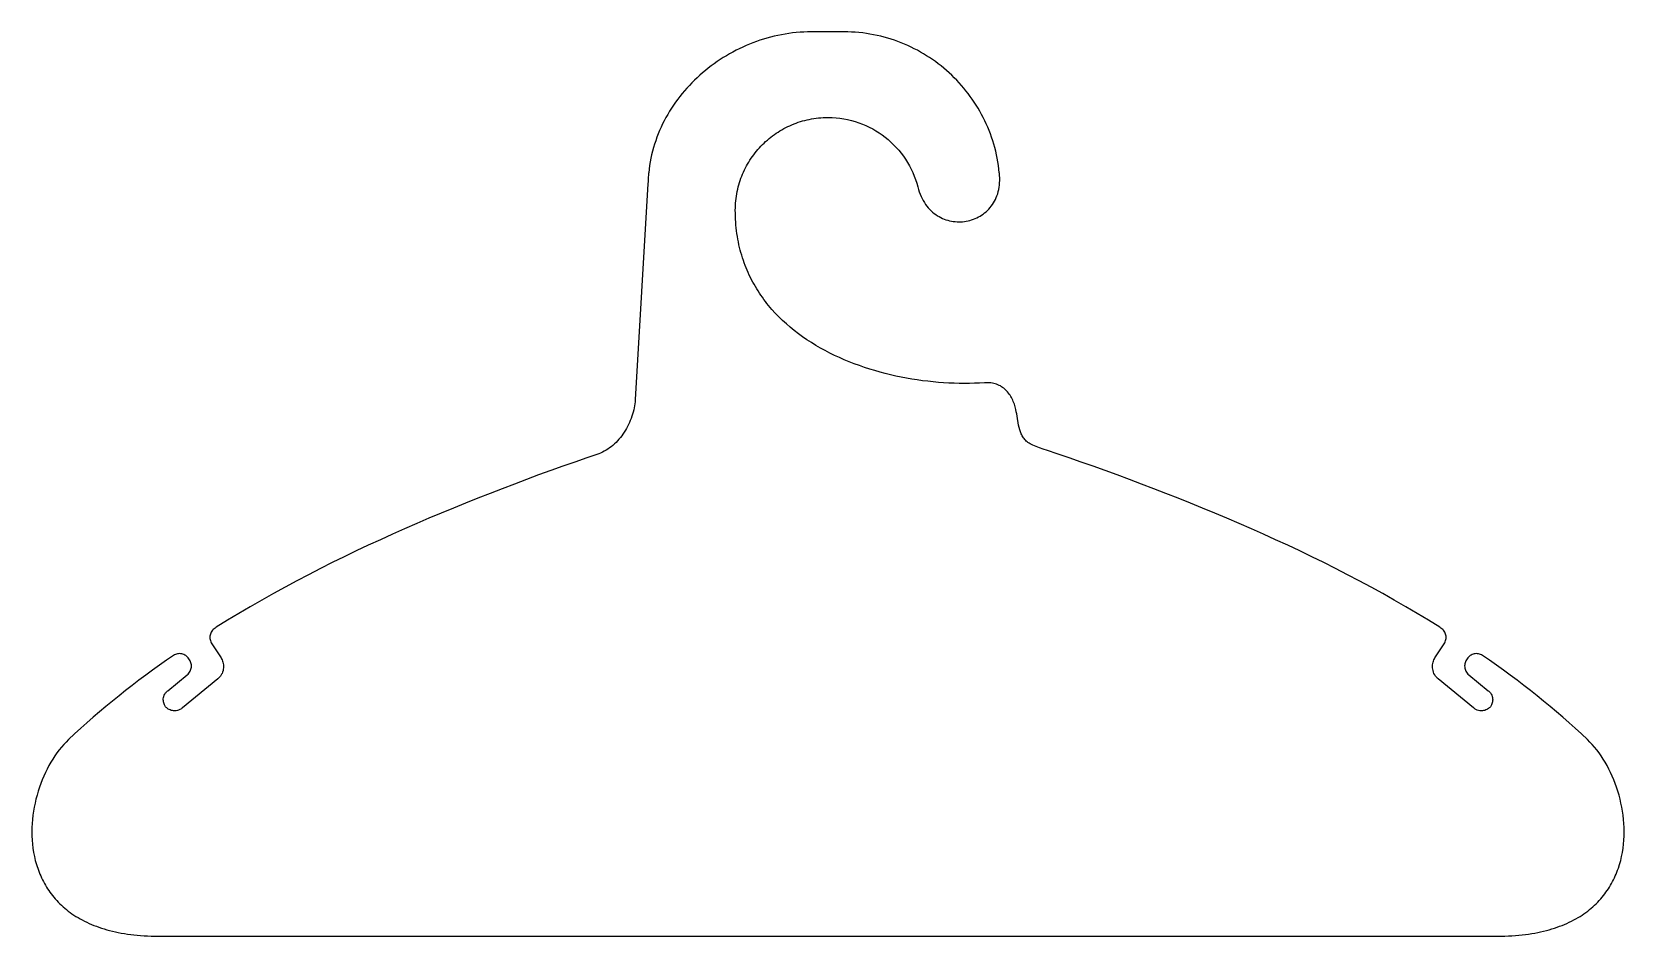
# Model space of a CAD drawing. Extents: x 27 to 2943, y 104 to 2866.
# Drawn here: x 2571.7 to 2851.7, y 2613.8 to 2772.8 of the extents above; entities that cross this region are included whole.
import ezdxf

# ---------------------------------------------------------------- set-up
doc = ezdxf.new("R2010")
doc.units = 0
doc.layers.add('IMPORT_-_HANGER_PACK_EPS', color=18, linetype='CONTINUOUS')

msp = doc.modelspace()

# ---------------------------------------------------------------- linework, layer by layer
at = {"layer": 'IMPORT_-_HANGER_PACK_EPS'}
msp.add_lwpolyline([(2741.88, 2748.01), (2741.92, 2748.02), (2741.87, 2748.02), (2741.8, 2748.67), (2741.72, 2749.32), (2741.62, 2749.95), (2741.5, 2750.59), (2741.37, 2751.22), (2741.23, 2751.84), (2741.07, 2752.46), (2740.9, 2753.07), (2740.71, 2753.68), (2740.51, 2754.28), (2740.3, 2754.87), (2740.07, 2755.46), (2739.83, 2756.04), (2739.58, 2756.62), (2739.32, 2757.19), (2739.04, 2757.75), (2738.75, 2758.3), (2738.45, 2758.85), (2738.13, 2759.39), (2737.8, 2759.92), (2737.47, 2760.44), (2737.12, 2760.96), (2736.76, 2761.46), (2736.39, 2761.96), (2736, 2762.45), (2735.61, 2762.93), (2735.21, 2763.41), (2734.79, 2763.87), (2734.37, 2764.32), (2733.94, 2764.76), (2733.49, 2765.2), (2733.04, 2765.62), (2732.58, 2766.04), (2732.11, 2766.44), (2731.62, 2766.83), (2731.13, 2767.21), (2730.64, 2767.58), (2730.13, 2767.94), (2729.61, 2768.29), (2729.09, 2768.63), (2728.56, 2768.96), (2728.02, 2769.27), (2727.47, 2769.57), (2726.92, 2769.86), (2726.36, 2770.14), (2725.79, 2770.41), (2725.21, 2770.66), (2724.63, 2770.9), (2724.04, 2771.12), (2723.45, 2771.34), (2722.85, 2771.54), (2722.24, 2771.72), (2721.63, 2771.89), (2721.01, 2772.05), (2720.39, 2772.2), (2719.76, 2772.32), (2719.12, 2772.44), (2718.49, 2772.54), (2717.84, 2772.63), (2717.19, 2772.7), (2716.54, 2772.75), (2715.89, 2772.79), (2715.23, 2772.81), (2714.56, 2772.82), (2708.81, 2772.82), (2708.14, 2772.81), (2707.48, 2772.79), (2706.82, 2772.75), (2706.16, 2772.7), (2705.51, 2772.63), (2704.85, 2772.54), (2704.2, 2772.44), (2703.56, 2772.32), (2702.92, 2772.2), (2702.28, 2772.05), (2701.64, 2771.89), (2701.01, 2771.72), (2700.39, 2771.54), (2699.76, 2771.34), (2699.15, 2771.12), (2698.54, 2770.9), (2697.93, 2770.66), (2697.33, 2770.41), (2696.74, 2770.14), (2696.15, 2769.86), (2695.57, 2769.57), (2695, 2769.27), (2694.43, 2768.96), (2693.87, 2768.63), (2693.32, 2768.29), (2692.78, 2767.94), (2692.24, 2767.58), (2691.71, 2767.21), (2691.19, 2766.83), (2690.68, 2766.44), (2690.18, 2766.04), (2689.69, 2765.62), (2689.2, 2765.2), (2688.73, 2764.76), (2688.27, 2764.32), (2687.81, 2763.87), (2687.37, 2763.41), (2686.94, 2762.93), (2686.51, 2762.45), (2686.1, 2761.96), (2685.7, 2761.46), (2685.32, 2760.96), (2684.94, 2760.44), (2684.58, 2759.92), (2684.22, 2759.39), (2683.88, 2758.85), (2683.56, 2758.3), (2683.25, 2757.75), (2682.95, 2757.19), (2682.66, 2756.62), (2682.39, 2756.04), (2682.13, 2755.46), (2681.88, 2754.87), (2681.65, 2754.28), (2681.44, 2753.68), (2681.24, 2753.07), (2681.05, 2752.46), (2680.88, 2751.84), (2680.73, 2751.22), (2680.59, 2750.59), (2680.47, 2749.95), (2680.37, 2749.32), (2680.28, 2748.67), (2680.21, 2748.02), (2680.2, 2748.02), (2680.19, 2747.89), (2680.13, 2746.98), (2680.1, 2746.53), (2680.09, 2746.07), (2677.84, 2708.14), (2677.81, 2707.78), (2677.77, 2707.42), (2677.71, 2707.05), (2677.65, 2706.68), (2677.57, 2706.32), (2677.47, 2705.95), (2677.37, 2705.58), (2677.25, 2705.22), (2677.12, 2704.85), (2676.98, 2704.49), (2676.83, 2704.13), (2676.66, 2703.78), (2676.49, 2703.43), (2676.3, 2703.09), (2676.11, 2702.75), (2675.9, 2702.42), (2675.69, 2702.09), (2675.46, 2701.78), (2675.23, 2701.47), (2674.98, 2701.18), (2674.73, 2700.89), (2674.47, 2700.62), (2674.2, 2700.35), (2673.92, 2700.1), (2673.64, 2699.86), (2673.34, 2699.64), (2673.04, 2699.43), (2672.73, 2699.24), (2672.41, 2699.06), (2672.09, 2698.9), (2671.76, 2698.75), (2671.43, 2698.63), (2669.33, 2697.91), (2667.22, 2697.17), (2665.11, 2696.42), (2662.99, 2695.66), (2660.86, 2694.89), (2658.73, 2694.1), (2656.59, 2693.3), (2654.45, 2692.48), (2652.31, 2691.65), (2650.17, 2690.81), (2648.02, 2689.95), (2645.87, 2689.08), (2643.73, 2688.19), (2641.58, 2687.29), (2639.44, 2686.37), (2637.3, 2685.43), (2635.16, 2684.48), (2633.03, 2683.51), (2630.91, 2682.53), (2628.79, 2681.53), (2626.68, 2680.51), (2624.57, 2679.48), (2622.48, 2678.42), (2620.39, 2677.35), (2618.32, 2676.26), (2616.26, 2675.16), (2614.21, 2674.03), (2612.17, 2672.89), (2610.15, 2671.73), (2608.14, 2670.55), (2606.15, 2669.35), (2604.17, 2668.13), (2603.96, 2667.98), (2603.79, 2667.86), (2603.64, 2667.73), (2603.51, 2667.58), (2603.39, 2667.43), (2603.29, 2667.26), (2603.21, 2667.09), (2603.15, 2666.9), (2603.1, 2666.72), (2603.07, 2666.53), (2603.06, 2666.34), (2603.06, 2666.14), (2603.09, 2665.95), (2603.13, 2665.76), (2603.2, 2665.57), (2603.28, 2665.39), (2603.38, 2665.22), (2605.01, 2662.71), (2605.1, 2662.54), (2605.19, 2662.36), (2605.27, 2662.16), (2605.33, 2661.95), (2605.38, 2661.72), (2605.42, 2661.48), (2605.44, 2661.24), (2605.43, 2660.99), (2605.41, 2660.73), (2605.36, 2660.48), (2605.29, 2660.22), (2605.19, 2659.97), (2605.12, 2659.85), (2605.06, 2659.73), (2604.98, 2659.61), (2604.9, 2659.49), (2604.8, 2659.38), (2604.7, 2659.27), (2604.59, 2659.16), (2604.47, 2659.06), (2598.26, 2653.96), (2598.14, 2653.87), (2598.03, 2653.79), (2597.79, 2653.65), (2597.56, 2653.55), (2597.33, 2653.48), (2597.11, 2653.44), (2596.89, 2653.42), (2596.67, 2653.43), (2596.46, 2653.45), (2596.27, 2653.5), (2596.08, 2653.56), (2595.9, 2653.64), (2595.74, 2653.72), (2595.6, 2653.82), (2595.47, 2653.92), (2595.36, 2654.02), (2595.27, 2654.13), (2595.2, 2654.23), (2595.13, 2654.35), (2595.06, 2654.49), (2595, 2654.64), (2594.94, 2654.8), (2594.9, 2654.97), (2594.87, 2655.16), (2594.86, 2655.35), (2594.86, 2655.55), (2594.89, 2655.75), (2594.94, 2655.95), (2595.02, 2656.16), (2595.12, 2656.36), (2595.26, 2656.57), (2595.34, 2656.66), (2595.43, 2656.76), (2595.53, 2656.86), (2595.64, 2656.95), (2599.06, 2659.76), (2599.21, 2659.89), (2599.34, 2660.04), (2599.46, 2660.2), (2599.56, 2660.37), (2599.64, 2660.55), (2599.71, 2660.73), (2599.76, 2660.91), (2599.79, 2661.1), (2599.8, 2661.3), (2599.79, 2661.49), (2599.76, 2661.68), (2599.72, 2661.87), (2599.66, 2662.05), (2599.58, 2662.23), (2599.48, 2662.4), (2599.36, 2662.57), (2599.24, 2662.73), (2599.11, 2662.88), (2598.96, 2663.01), (2598.81, 2663.12), (2598.64, 2663.22), (2598.47, 2663.31), (2598.3, 2663.37), (2598.11, 2663.42), (2597.93, 2663.45), (2597.74, 2663.47), (2597.55, 2663.46), (2597.36, 2663.44), (2597.17, 2663.4), (2596.98, 2663.34), (2596.8, 2663.26), (2596.63, 2663.17), (2595.4, 2662.31), (2594.18, 2661.44), (2592.97, 2660.57), (2591.77, 2659.68), (2590.58, 2658.79), (2589.4, 2657.89), (2588.23, 2656.98), (2587.07, 2656.06), (2585.92, 2655.13), (2584.78, 2654.19), (2583.65, 2653.24), (2582.53, 2652.28), (2581.43, 2651.31), (2580.34, 2650.34), (2579.25, 2649.35), (2578.19, 2648.35), (2577.76, 2647.93), (2577.34, 2647.49), (2576.93, 2647.02), (2576.54, 2646.53), (2576.15, 2646.02), (2575.78, 2645.49), (2575.42, 2644.94), (2575.08, 2644.37), (2574.74, 2643.78), (2574.43, 2643.18), (2574.12, 2642.57), (2573.84, 2641.93), (2573.56, 2641.29), (2573.31, 2640.63), (2573.07, 2639.96), (2572.85, 2639.28), (2572.65, 2638.6), (2572.46, 2637.9), (2572.3, 2637.19), (2572.16, 2636.48), (2572.03, 2635.77), (2571.93, 2635.05), (2571.85, 2634.32), (2571.79, 2633.6), (2571.76, 2632.87), (2571.74, 2632.14), (2571.75, 2631.41), (2571.79, 2630.68), (2571.85, 2629.96), (2571.94, 2629.24), (2572.05, 2628.52), (2572.19, 2627.81), (2572.35, 2627.11), (2572.54, 2626.41), (2572.65, 2626.06), (2572.77, 2625.72), (2572.89, 2625.38), (2573.02, 2625.04), (2573.15, 2624.7), (2573.3, 2624.37), (2573.45, 2624.04), (2573.61, 2623.71), (2573.77, 2623.39), (2573.95, 2623.06), (2574.13, 2622.75), (2574.32, 2622.43), (2574.51, 2622.12), (2574.72, 2621.81), (2574.93, 2621.51), (2575.15, 2621.21), (2575.38, 2620.91), (2575.62, 2620.62), (2575.87, 2620.34), (2576.12, 2620.05), (2576.39, 2619.78), (2576.66, 2619.5), (2576.94, 2619.23), (2577.23, 2618.97), (2577.53, 2618.71), (2577.83, 2618.46), (2578.15, 2618.21), (2578.47, 2617.97), (2578.8, 2617.73), (2579.15, 2617.5), (2579.5, 2617.27), (2579.86, 2617.05), (2580.23, 2616.84), (2580.61, 2616.63), (2581, 2616.43), (2581.4, 2616.23), (2581.8, 2616.04), (2582.22, 2615.86), (2582.65, 2615.69), (2583.09, 2615.52), (2583.53, 2615.36), (2583.99, 2615.2), (2584.46, 2615.06), (2584.93, 2614.92), (2585.42, 2614.78), (2585.92, 2614.66), (2586.43, 2614.54), (2586.94, 2614.43), (2587.47, 2614.33), (2588.01, 2614.24), (2588.56, 2614.16), (2589.12, 2614.08), (2589.69, 2614.01), (2590.27, 2613.95), (2590.86, 2613.9), (2591.47, 2613.86), (2592.08, 2613.83), (2592.7, 2613.81), (2593.34, 2613.79), (2593.99, 2613.79), (2744.51, 2613.79), (2744.51, 2613.79), (2829.5, 2613.79), (2830.14, 2613.79), (2830.78, 2613.81), (2831.41, 2613.83), (2832.02, 2613.86), (2832.62, 2613.9), (2833.21, 2613.95), (2833.8, 2614.01), (2834.37, 2614.08), (2834.93, 2614.16), (2835.48, 2614.24), (2836.01, 2614.33), (2836.54, 2614.43), (2837.06, 2614.54), (2837.57, 2614.66), (2838.06, 2614.78), (2838.55, 2614.92), (2839.03, 2615.06), (2839.5, 2615.2), (2839.95, 2615.36), (2840.4, 2615.52), (2840.84, 2615.69), (2841.26, 2615.86), (2841.68, 2616.04), (2842.09, 2616.23), (2842.49, 2616.43), (2842.88, 2616.63), (2843.26, 2616.84), (2843.63, 2617.05), (2843.99, 2617.27), (2844.34, 2617.5), (2844.68, 2617.73), (2845.01, 2617.97), (2845.34, 2618.21), (2845.65, 2618.46), (2845.96, 2618.71), (2846.26, 2618.97), (2846.55, 2619.23), (2846.83, 2619.5), (2847.1, 2619.78), (2847.36, 2620.05), (2847.62, 2620.34), (2847.86, 2620.62), (2848.1, 2620.91), (2848.33, 2621.21), (2848.55, 2621.51), (2848.77, 2621.81), (2848.97, 2622.12), (2849.17, 2622.43), (2849.36, 2622.75), (2849.54, 2623.06), (2849.71, 2623.39), (2849.88, 2623.71), (2850.04, 2624.04), (2850.19, 2624.37), (2850.33, 2624.7), (2850.47, 2625.04), (2850.6, 2625.38), (2850.72, 2625.72), (2850.94, 2626.41), (2851.13, 2627.11), (2851.3, 2627.81), (2851.44, 2628.52), (2851.55, 2629.24), (2851.64, 2629.96), (2851.7, 2630.68), (2851.73, 2631.41), (2851.74, 2632.14), (2851.73, 2632.87), (2851.69, 2633.6), (2851.64, 2634.32), (2851.55, 2635.05), (2851.45, 2635.77), (2851.33, 2636.48), (2851.18, 2637.19), (2851.02, 2637.9), (2850.84, 2638.6), (2850.64, 2639.28), (2850.41, 2639.96), (2850.18, 2640.63), (2849.92, 2641.29), (2849.65, 2641.93), (2849.36, 2642.57), (2849.06, 2643.18), (2848.74, 2643.78), (2848.41, 2644.37), (2848.06, 2644.94), (2847.7, 2645.49), (2847.33, 2646.02), (2846.95, 2646.53), (2846.55, 2647.02), (2846.14, 2647.49), (2845.73, 2647.93), (2845.3, 2648.35), (2844.23, 2649.35), (2843.15, 2650.34), (2842.06, 2651.31), (2840.95, 2652.28), (2839.83, 2653.24), (2838.71, 2654.19), (2837.57, 2655.13), (2836.42, 2656.06), (2835.26, 2656.98), (2834.09, 2657.89), (2832.91, 2658.79), (2831.72, 2659.68), (2830.51, 2660.57), (2829.3, 2661.44), (2828.09, 2662.31), (2826.86, 2663.17), (2826.68, 2663.26), (2826.5, 2663.34), (2826.32, 2663.4), (2826.13, 2663.44), (2825.94, 2663.46), (2825.75, 2663.47), (2825.56, 2663.45), (2825.37, 2663.42), (2825.19, 2663.37), (2825.01, 2663.31), (2824.84, 2663.22), (2824.68, 2663.12), (2824.52, 2663.01), (2824.38, 2662.88), (2824.25, 2662.73), (2824.13, 2662.57), (2824.01, 2662.4), (2823.91, 2662.23), (2823.83, 2662.05), (2823.76, 2661.87), (2823.72, 2661.68), (2823.7, 2661.49), (2823.69, 2661.3), (2823.7, 2661.1), (2823.73, 2660.91), (2823.78, 2660.73), (2823.84, 2660.55), (2823.92, 2660.37), (2824.02, 2660.2), (2824.14, 2660.04), (2824.28, 2659.89), (2824.43, 2659.76), (2827.84, 2656.95), (2827.95, 2656.86), (2828.05, 2656.76), (2828.22, 2656.57), (2828.36, 2656.36), (2828.47, 2656.16), (2828.54, 2655.95), (2828.6, 2655.75), (2828.62, 2655.55), (2828.63, 2655.35), (2828.61, 2655.16), (2828.59, 2654.97), (2828.54, 2654.8), (2828.49, 2654.64), (2828.43, 2654.49), (2828.36, 2654.35), (2828.29, 2654.23), (2828.22, 2654.13), (2828.13, 2654.02), (2828.02, 2653.92), (2827.89, 2653.82), (2827.74, 2653.72), (2827.58, 2653.64), (2827.41, 2653.56), (2827.22, 2653.5), (2827.02, 2653.45), (2826.81, 2653.43), (2826.6, 2653.42), (2826.38, 2653.44), (2826.15, 2653.48), (2825.92, 2653.55), (2825.69, 2653.65), (2825.57, 2653.72), (2825.46, 2653.79), (2825.34, 2653.87), (2825.23, 2653.96), (2819.01, 2659.06), (2818.89, 2659.16), (2818.78, 2659.27), (2818.68, 2659.38), (2818.59, 2659.49), (2818.51, 2659.61), (2818.43, 2659.73), (2818.3, 2659.97), (2818.2, 2660.22), (2818.13, 2660.48), (2818.08, 2660.73), (2818.05, 2660.99), (2818.05, 2661.24), (2818.07, 2661.48), (2818.1, 2661.72), (2818.15, 2661.95), (2818.22, 2662.16), (2818.29, 2662.36), (2818.38, 2662.54), (2818.48, 2662.71), (2820.1, 2665.22), (2820.2, 2665.39), (2820.29, 2665.57), (2820.35, 2665.76), (2820.4, 2665.95), (2820.42, 2666.14), (2820.43, 2666.34), (2820.42, 2666.53), (2820.39, 2666.72), (2820.34, 2666.9), (2820.27, 2667.09), (2820.19, 2667.26), (2820.09, 2667.43), (2819.98, 2667.58), (2819.84, 2667.73), (2819.69, 2667.86), (2819.53, 2667.98), (2819.31, 2668.13), (2817.34, 2669.35), (2815.35, 2670.55), (2813.34, 2671.73), (2811.31, 2672.89), (2809.28, 2674.03), (2807.23, 2675.16), (2805.16, 2676.26), (2803.09, 2677.35), (2801.01, 2678.42), (2798.91, 2679.48), (2796.81, 2680.51), (2794.7, 2681.53), (2792.58, 2682.53), (2790.45, 2683.51), (2788.32, 2684.48), (2786.19, 2685.43), (2784.05, 2686.37), (2781.9, 2687.29), (2779.76, 2688.19), (2777.61, 2689.08), (2775.47, 2689.95), (2773.32, 2690.81), (2771.17, 2691.65), (2769.03, 2692.48), (2766.89, 2693.3), (2764.75, 2694.1), (2762.62, 2694.89), (2760.5, 2695.66), (2758.38, 2696.42), (2756.26, 2697.17), (2754.16, 2697.91), (2752.06, 2698.63), (2750.33, 2699.21), (2749.59, 2699.45), (2748.92, 2699.68), (2748.33, 2699.9), (2748.05, 2700.01), (2747.79, 2700.13), (2747.55, 2700.24), (2747.32, 2700.36), (2747.1, 2700.49), (2746.9, 2700.62), (2746.74, 2700.74), (2746.6, 2700.86), (2746.46, 2701), (2746.33, 2701.14), (2746.21, 2701.28), (2746.1, 2701.43), (2746, 2701.59), (2745.9, 2701.76), (2745.82, 2701.93), (2745.73, 2702.1), (2745.59, 2702.47), (2745.46, 2702.85), (2745.36, 2703.24), (2745.27, 2703.64), (2745.19, 2704.04), (2745.05, 2704.85), (2744.93, 2705.64), (2744.86, 2706.01), (2744.79, 2706.38), (2744.66, 2706.87), (2744.59, 2707.12), (2744.51, 2707.36), (2744.42, 2707.6), (2744.33, 2707.83), (2744.23, 2708.06), (2744.12, 2708.28), (2744, 2708.5), (2743.88, 2708.71), (2743.75, 2708.91), (2743.62, 2709.11), (2743.47, 2709.3), (2743.32, 2709.49), (2743.16, 2709.67), (2742.99, 2709.83), (2742.82, 2709.99), (2742.64, 2710.14), (2742.45, 2710.29), (2742.25, 2710.42), (2742.05, 2710.54), (2741.83, 2710.65), (2741.62, 2710.75), (2741.39, 2710.84), (2741.15, 2710.92), (2740.91, 2710.98), (2740.66, 2711.03), (2740.4, 2711.07), (2740.13, 2711.1), (2739.86, 2711.11), (2739.58, 2711.11), (2739.29, 2711.09), (2738.41, 2711.04), (2737.53, 2711.01), (2736.64, 2710.99), (2735.74, 2710.98), (2734.83, 2710.99), (2733.92, 2711.01), (2733, 2711.05), (2732.08, 2711.1), (2731.15, 2711.17), (2730.22, 2711.26), (2729.29, 2711.36), (2728.35, 2711.47), (2727.41, 2711.61), (2726.48, 2711.75), (2725.54, 2711.92), (2724.61, 2712.1), (2723.68, 2712.29), (2722.75, 2712.5), (2721.82, 2712.73), (2720.9, 2712.98), (2719.98, 2713.24), (2719.07, 2713.51), (2718.16, 2713.81), (2717.26, 2714.12), (2716.37, 2714.45), (2715.49, 2714.79), (2714.61, 2715.15), (2713.75, 2715.53), (2712.9, 2715.93), (2712.05, 2716.34), (2711.22, 2716.78), (2710.41, 2717.22), (2709.6, 2717.69), (2708.82, 2718.18), (2708.04, 2718.68), (2707.28, 2719.2), (2706.54, 2719.74), (2705.82, 2720.29), (2705.11, 2720.87), (2704.42, 2721.46), (2703.76, 2722.07), (2703.11, 2722.7), (2702.48, 2723.35), (2701.88, 2724.02), (2701.29, 2724.71), (2701.01, 2725.06), (2700.73, 2725.41), (2700.46, 2725.77), (2700.2, 2726.14), (2699.94, 2726.51), (2699.69, 2726.88), (2699.44, 2727.26), (2699.2, 2727.64), (2698.97, 2728.03), (2698.74, 2728.43), (2698.52, 2728.82), (2698.31, 2729.23), (2698.1, 2729.64), (2697.9, 2730.05), (2697.71, 2730.47), (2697.52, 2730.89), (2697.34, 2731.32), (2697.17, 2731.75), (2697.01, 2732.19), (2696.86, 2732.63), (2696.71, 2733.08), (2696.57, 2733.53), (2696.43, 2733.99), (2696.31, 2734.45), (2696.19, 2734.92), (2696.08, 2735.39), (2695.98, 2735.87), (2695.89, 2736.35), (2695.81, 2736.84), (2695.73, 2737.33), (2695.67, 2737.83), (2695.61, 2738.34), (2695.56, 2738.85), (2695.52, 2739.36), (2695.48, 2739.88), (2695.46, 2740.4), (2695.45, 2740.93), (2695.44, 2741.47), (2695.45, 2741.89), (2695.46, 2742.3), (2695.49, 2742.72), (2695.53, 2743.13), (2695.57, 2743.54), (2695.63, 2743.95), (2695.7, 2744.35), (2695.77, 2744.75), (2695.86, 2745.15), (2695.96, 2745.54), (2696.06, 2745.93), (2696.18, 2746.31), (2696.3, 2746.69), (2696.43, 2747.07), (2696.57, 2747.44), (2696.72, 2747.81), (2696.88, 2748.17), (2697.05, 2748.53), (2697.23, 2748.88), (2697.41, 2749.23), (2697.6, 2749.58), (2697.8, 2749.92), (2698.01, 2750.25), (2698.23, 2750.58), (2698.45, 2750.9), (2698.68, 2751.22), (2698.92, 2751.53), (2699.17, 2751.83), (2699.42, 2752.13), (2699.68, 2752.42), (2699.94, 2752.71), (2700.22, 2752.99), (2700.5, 2753.26), (2700.78, 2753.53), (2701.08, 2753.79), (2701.38, 2754.04), (2701.68, 2754.29), (2701.99, 2754.53), (2702.31, 2754.76), (2702.63, 2754.98), (2702.96, 2755.2), (2703.29, 2755.4), (2703.63, 2755.6), (2703.97, 2755.8), (2704.32, 2755.98), (2704.68, 2756.16), (2705.04, 2756.32), (2705.4, 2756.48), (2705.77, 2756.63), (2706.14, 2756.78), (2706.52, 2756.91), (2706.9, 2757.03), (2707.28, 2757.15), (2707.67, 2757.25), (2708.06, 2757.35), (2708.46, 2757.43), (2708.86, 2757.51), (2709.26, 2757.58), (2709.67, 2757.63), (2710.08, 2757.68), (2710.49, 2757.72), (2710.9, 2757.74), (2711.32, 2757.76), (2711.74, 2757.76), (2712.1, 2757.76), (2712.45, 2757.75), (2713.15, 2757.7), (2713.84, 2757.63), (2714.53, 2757.53), (2715.2, 2757.4), (2715.86, 2757.24), (2716.52, 2757.05), (2717.16, 2756.84), (2717.79, 2756.61), (2718.4, 2756.34), (2719.01, 2756.06), (2719.6, 2755.75), (2720.17, 2755.42), (2720.73, 2755.06), (2721.28, 2754.69), (2721.8, 2754.29), (2722.32, 2753.87), (2722.81, 2753.43), (2723.28, 2752.97), (2723.74, 2752.5), (2724.18, 2752), (2724.59, 2751.49), (2724.99, 2750.96), (2725.37, 2750.41), (2725.72, 2749.85), (2726.05, 2749.28), (2726.36, 2748.69), (2726.64, 2748.08), (2726.9, 2747.46), (2727.14, 2746.83), (2727.35, 2746.19), (2727.53, 2745.54), (2727.65, 2745.1), (2727.79, 2744.67), (2727.94, 2744.26), (2728.11, 2743.87), (2728.29, 2743.5), (2728.48, 2743.14), (2728.69, 2742.8), (2728.9, 2742.48), (2729.13, 2742.17), (2729.37, 2741.89), (2729.61, 2741.61), (2729.87, 2741.36), (2730.13, 2741.12), (2730.4, 2740.89), (2730.68, 2740.69), (2730.97, 2740.49), (2731.27, 2740.32), (2731.56, 2740.16), (2731.87, 2740.01), (2732.18, 2739.89), (2732.49, 2739.77), (2732.81, 2739.68), (2733.13, 2739.59), (2733.45, 2739.53), (2733.77, 2739.47), (2734.1, 2739.44), (2734.43, 2739.41), (2734.75, 2739.41), (2735.08, 2739.41), (2735.4, 2739.43), (2735.73, 2739.47), (2736.05, 2739.52), (2736.37, 2739.58), (2736.68, 2739.66), (2736.99, 2739.75), (2737.3, 2739.86), (2737.6, 2739.98), (2737.9, 2740.11), (2738.19, 2740.26), (2738.48, 2740.42), (2738.75, 2740.59), (2739.02, 2740.78), (2739.29, 2740.98), (2739.54, 2741.19), (2739.78, 2741.42), (2740.02, 2741.66), (2740.24, 2741.91), (2740.45, 2742.17), (2740.65, 2742.45), (2740.84, 2742.74), (2741.01, 2743.04), (2741.18, 2743.35), (2741.32, 2743.67), (2741.46, 2744.01), (2741.58, 2744.36), (2741.68, 2744.72), (2741.77, 2745.09), (2741.84, 2745.48), (2741.89, 2745.87), (2741.92, 2746.28), (2741.94, 2746.69), (2741.94, 2747.12), (2741.92, 2747.56), (2741.88, 2748.01)], close=True, dxfattribs=at)

doc.saveas('drawing.dxf')
